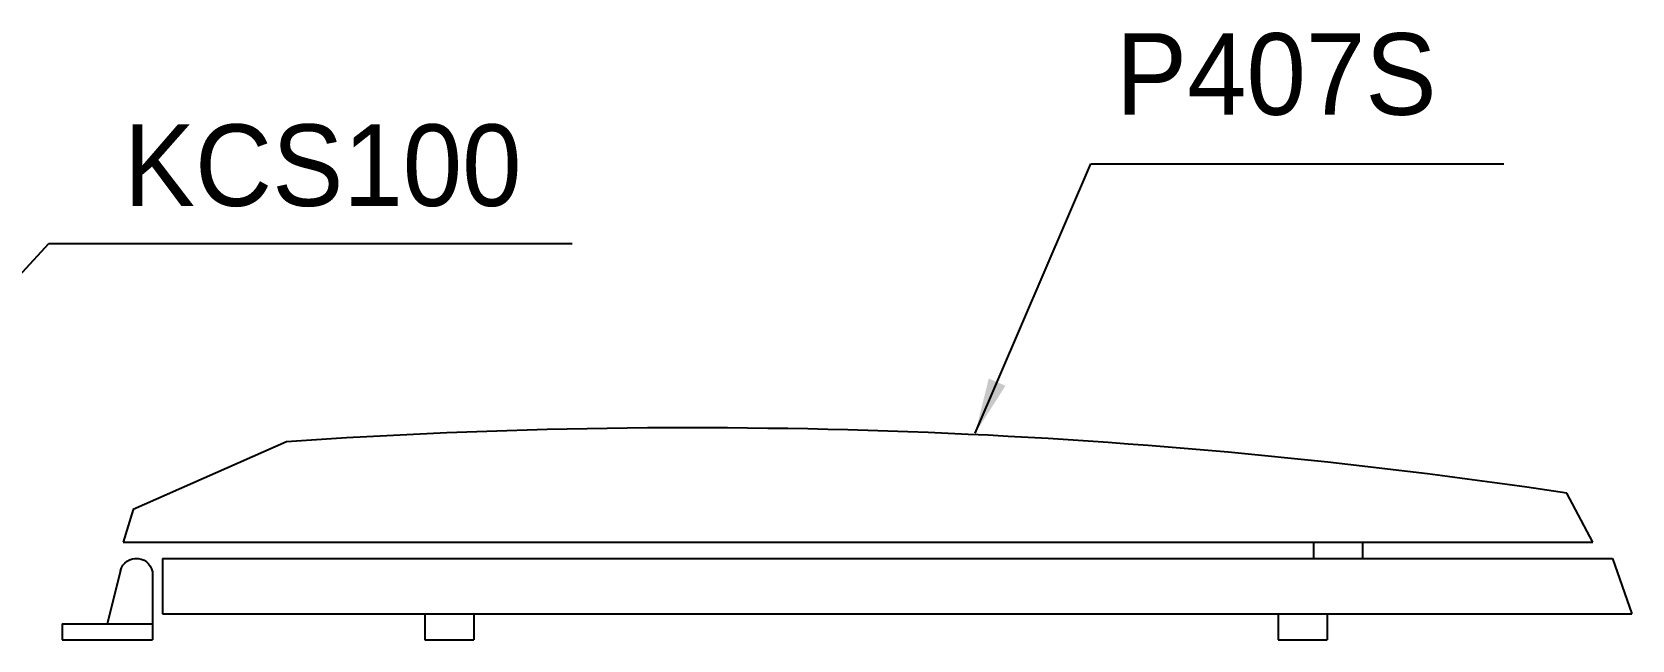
# Model space of a CAD drawing. Header units: millimetres. Extents: x 0 to 3800, y -67 to 2530.
# Drawn here: x 2437.9 to 2927.8, y 639.1 to 825.4 of the extents above; entities that cross this region are included whole.
import ezdxf

# ---------------------------------------------------------------- set-up
doc = ezdxf.new("R2010")
doc.units = ezdxf.units.MM
for name, color, linetype in [('TEXT', 7, 'Continuous'), ('내부선 및 부속', 4, 'Continuous'), ('치수선', 7, 'Continuous')]:
    doc.layers.add(name, color=color, linetype=linetype)
doc.styles.add('____', font='')
doc.styles.add('타이틀', font='H2GTRM.TTF', dxfattribs={"height": 25})
doc.styles.get('____').set_extended_font_data('굴림')
doc.dimstyles.new('MSADIM', dxfattribs={"dimtxt": 33, "dimasz": 17, "dimexe": 10, "dimexo": 7.5, "dimgap": 10, "dimtad": 0, "dimtih": 1, "dimtoh": 1, "dimdec": 0, "dimzin": 1, "dimdsep": 46, "dimtxsty": '____', "dimcen": 11.25, "dimadec": 0, "dimazin": 0, "dimtfac": 1, "dimtdec": 0, "dimtix": 1, "dimtmove": 0, "dimatfit": 3, "dimfxl": 1, "dimtolj": 1, "dimtzin": 1, "dimarcsym": 0})

msp = doc.modelspace()

# ---------------------------------------------------------------- linework, layer by layer
at = {"layer": '내부선 및 부속', "linetype": 'Continuous'}
for p, q in [((2515.8, 699.88), (2468.8, 679.14)), ((2915.8, 669.14), (2907.8, 684.14)), ((2468.8, 679.14), (2465.8, 669.14)), ((2465.8, 669.14), (2915.8, 669.14)), ((2830.3, 669.14), (2830.3, 664.14)), ((2845.3, 669.14), (2845.3, 664.14)), ((2477.8, 664.14), (2921.8, 664.14)), ((2477.8, 664.14), (2477.8, 647.14)), ((2921.8, 664.14), (2927.8, 647.14)), ((2464.95, 660.36), (2460.87, 644.14)), ((2474.8, 659.14), (2474.8, 639.14)), ((2477.8, 647.14), (2927.8, 647.14)), ((2558.15, 647.14), (2558.15, 639.14)), ((2573.15, 647.14), (2573.15, 639.14)), ((2819.5, 647.14), (2819.5, 639.14)), ((2834.5, 647.14), (2834.5, 639.14)), ((2447.13, 644.14), (2474.8, 644.14)), ((2447.13, 644.14), (2447.13, 639.14)), ((2447.13, 639.14), (2474.8, 639.14)), ((2558.15, 639.14), (2573.15, 639.14)), ((2819.5, 639.14), (2834.5, 639.14))]:
    msp.add_line(p, q, dxfattribs=at)
at = {"layer": '내부선 및 부속', "linetype": 'Continuous', "flags": 128}
msp.add_lwpolyline([(2464.95, 660.36, -0.883848), (2474.8, 659.14)], format="xyb", dxfattribs=at)
at = {"layer": '내부선 및 부속', "linetype": 'Continuous'}
msp.add_arc((2639.68, -1103.03), 1807.16, 81.46791, 93.93078, dxfattribs=at)
at = {"layer": '치수선', "linetype": 'Continuous'}
msp.add_line((2779.07, 785.05), (2888.58, 785.05), dxfattribs=at)

# ---------------------------------------------------------------- texts
at = {"layer": 'TEXT', "char_height": 25, "attachment_point": 1, "line_spacing_factor": 0.963855, "style": '타이틀'}
for s, insert, width in [('\\A1;P407S', (2769.76, 825.02), 248.9925), ('\\A1;KCS100', (2465.95, 797.08), 380.4469)]:
    msp.add_mtext(s, dxfattribs=dict(at, insert=insert, width=width))

# ---------------------------------------------------------------- leaders
at = {"layer": '치수선', "linetype": 'Continuous', "annotation_type": 0, "has_hookline": 1, "hookline_direction": 0}
msp.add_leader([(2726.69, 702.5), (2762.07, 785.05), (2779.07, 785.05)], dimstyle='MSADIM', override={"dimtxt": 25}, dxfattribs=at)
at = {"layer": '치수선', "linetype": 'Continuous'}
msp.add_leader([(2386.76, 699.34), (2443.01, 760.61), (2603.22, 760.61)], dimstyle='MSADIM', override={"dimtxt": 25}, dxfattribs=at)

doc.saveas('drawing.dxf')
